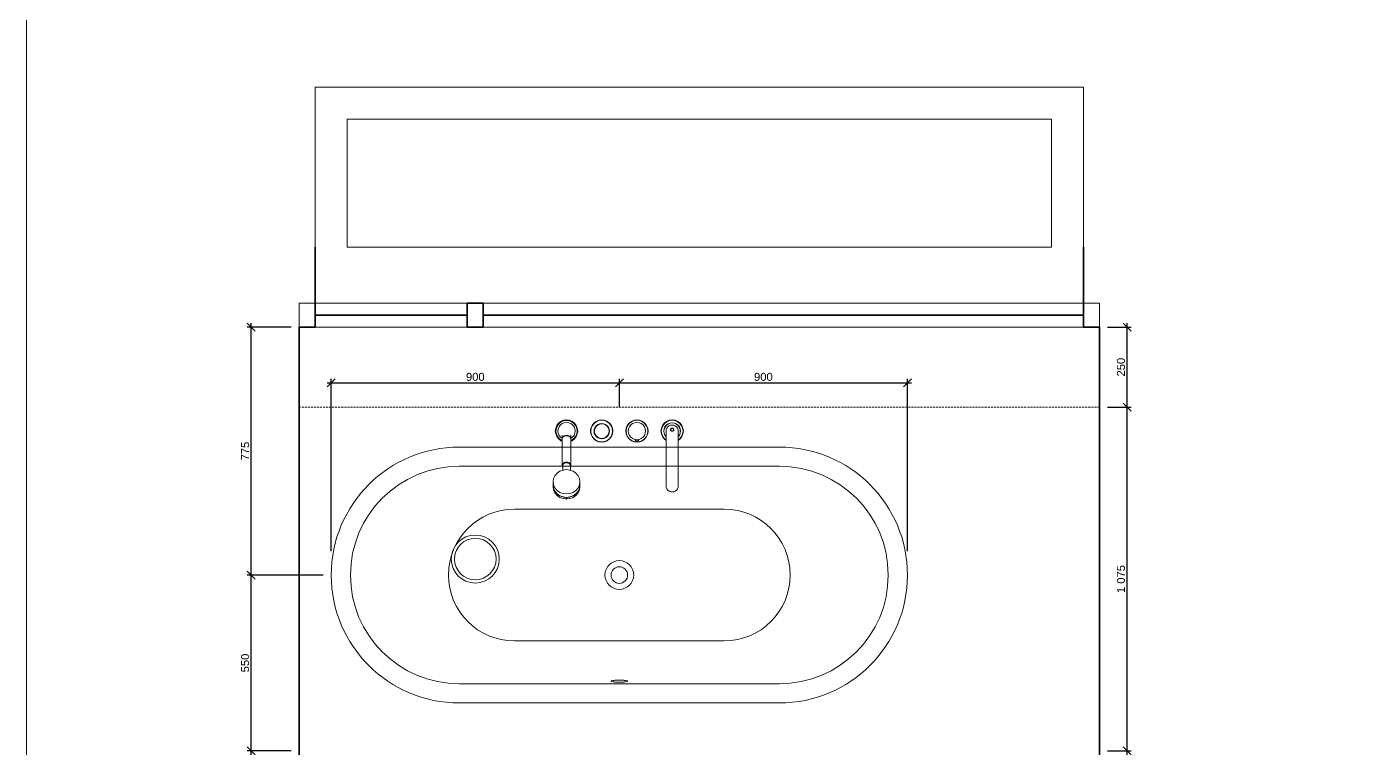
# Model space of a CAD drawing. Header units: millimetres. Extents: x 3767 to 22479, y 1034 to 12216.
# Drawn here: x 12050 to 16195, y 5547 to 7804 of the extents above; entities that cross this region are included whole.
import ezdxf

# ---------------------------------------------------------------- set-up
doc = ezdxf.new("R2010")
doc.units = ezdxf.units.MM
doc.linetypes.add('ČÁRKOVANÁ2', pattern=[9.525, 6.35, -3.175])
for name, color, linetype, lineweight in [('3', 7, 'ČÁRKOVANÁ2', 0), ('dim', 4, 'Continuous', 0), ('elevation', 7, 'Continuous', 13), ('equipments', 137, 'Continuous', 13), ('light', 30, 'Continuous', 0), ('section', 5, 'Continuous', 35), ('windows', 4, 'Continuous', 13)]:
    doc.layers.add(name, color=color, linetype=linetype, lineweight=lineweight)
doc.styles.add('ARIAL', font='arial.ttf')
doc.dimstyles.new('25', dxfattribs={"dimtxt": 25, "dimasz": 25, "dimexe": 12.5, "dimexo": 25, "dimgap": 6.25, "dimtad": 1, "dimdec": 0, "dimdsep": 46, "dimlunit": 6, "dimtxsty": 'ARIAL', "dimblk": 'OBLIQUE', "dimcen": 25, "dimdle": 12.5, "dimclrd": 256, "dimclre": 256, "dimclrt": 2, "dimadec": 0, "dimazin": 0, "dimtfac": 1, "dimtdec": 0, "dimtmove": 0, "dimatfit": 1, "dimldrblk": 'DOTSMALL', "dimfxl": 1, "dimtvp": 1, "dimtolj": 1, "dimtzin": 0, "dimarcsym": 0})

# ---------------------------------------------------------------- blocks, each defined once
blk = doc.blocks.new('light')
at = {"layer": 'light'}
for radius in [75, 65]:
    blk.add_circle((0, 0), radius, dxfattribs=at)
blk = doc.blocks.new('A$C7BE334AF')
at = {"layer": 'equipments', "linetype": 'Continuous'}
for p, q in [((-500.000061, 400.000061), (500, 400.000061)), ((-500.000061, 340.000061), (500, 340.000061)), ((327.799805, 206), (-327.799866, 206)), ((327.799805, -206), (-327.799866, -206)), ((500, -340.00003), (-500.000061, -340.00003)), ((500, -400.00003), (-500.000061, -400.00003))]:
    blk.add_line(p, q, dxfattribs=at)
for points in [[(-26, -331.800812), (-25.191406, -331.007843), (-23.150391, -330.34378), (-20.620117, -329.851593), (-18.143555, -329.507843), (-15.953125, -329.273468), (-14.095703, -329.111359), (-12.541016, -328.996124), (-11.238281, -328.914093), (-10.142578, -328.853546), (-9.209961, -328.808624), (-8.410156, -328.771515), (-7.717773, -328.744171), (-7.113281, -328.722687), (-6.579102, -328.703155), (-6.104492, -328.689484), (-5.679687, -328.677765), (-5.296875, -328.667999), (-4.950195, -328.658234), (-4.632812, -328.652374), (-4.342773, -328.644562), (-4.074219, -328.640655), (-3.826172, -328.634796), (-3.594727, -328.63089), (-2.804687, -328.619171), (-2.166992, -328.611359), (-1.382812, -328.605499), (-0.404297, -328.601593), (0.610352, -328.601593), (1.754883, -328.607452), (2.633789, -328.617218), (3.378906, -328.626984), (4.342773, -328.644562), (4.632813, -328.652374), (4.950195, -328.658234), (5.296875, -328.667999), (5.679688, -328.677765), (6.105469, -328.689484), (6.579102, -328.703155), (7.113281, -328.722687), (7.717773, -328.744171), (8.410156, -328.771515), (9.209961, -328.808624), (10.142578, -328.853546), (11.238281, -328.914093), (12.541016, -328.996124), (14.095703, -329.111359), (15.953125, -329.273468)], [(15.953125, -329.273468), (18.143555, -329.507843), (20.620117, -329.851593), (23.150391, -330.34378), (25.191406, -331.007843), (26, -331.800812), (25.191406, -332.591827), (23.150391, -333.257843), (20.620117, -333.75003), (18.143555, -334.091827), (15.953125, -334.328155), (14.095703, -334.488312), (12.541016, -334.603546), (11.238281, -334.685577), (10.142578, -334.746124), (9.209961, -334.792999), (8.410156, -334.828155), (7.717773, -334.855499), (7.113281, -334.878937), (6.579102, -334.896515), (6.104492, -334.910187), (5.679688, -334.921905), (5.296875, -334.933624), (4.950195, -334.941437), (4.632813, -334.949249), (4.342773, -334.955109), (4.074219, -334.960968), (3.826172, -334.964874), (3.594727, -334.96878), (2.804688, -334.980499), (2.166992, -334.988312), (1.382813, -334.996124), (0.506836, -335.00003), (-0.506836, -335.00003), (-1.626953, -334.994171), (-2.804687, -334.980499), (-3.594727, -334.96878), (-3.826172, -334.964874), (-4.074219, -334.960968), (-4.342773, -334.955109), (-4.632812, -334.949249), (-4.950195, -334.941437), (-5.297852, -334.933624), (-5.679687, -334.921905), (-6.105469, -334.910187), (-6.579102, -334.896515), (-7.113281, -334.878937), (-7.717773, -334.855499)], [(-7.717773, -334.855499), (-8.410156, -334.828155), (-9.209961, -334.792999), (-10.142578, -334.746124), (-11.238281, -334.685577), (-12.541016, -334.603546), (-14.095703, -334.488312), (-15.954102, -334.326202), (-18.143555, -334.091827), (-20.620117, -333.75003), (-23.150391, -333.25589), (-25.191406, -332.591827), (-26, -331.800812)]]:
    blk.add_lwpolyline(points, dxfattribs=at)
for radius in [45.000004, 26.000004]:
    blk.add_circle((0, 0), radius, dxfattribs=at)
for centre, radius, start, end in [((-500.000061, 0), 400.000061, 90, 270), ((500, 0), 400.000061, 270, 90), ((-500.000061, 0), 340.000031, 90, 270), ((500, 0), 340.000031, 270, 90), ((-327.799866, 0), 206.000031, 90, 270), ((327.799805, 0), 206.000031, 270, 90)]:
    blk.add_arc(centre, radius, start, end, dxfattribs=at)
blk = doc.blocks.new('A$C2C0000A4')
at = {"layer": 'equipments'}
for p, q in [((-200, 0), (-198.7, 9)), ((-200, 0), (-198.7, -9)), ((-198.7, 9), (-195.3, 17.4)), ((-198, 0), (-196.8, 8.5)), ((-198, 0), (-196.8, -8.5)), ((-196.8, 8.5), (-193.6, 16.4)), ((-195.3, 17.4), (-189.7, 24.7)), ((-193.6, 16.4), (-188.3, 23.3)), ((-192, 0), (-191, 7)), ((-192, 0), (-191, -7)), ((-191, 7), (-188.4, 13.5)), ((-189.7, 24.7), (-182.4, 30.3)), ((-188.4, 13.5), (-184.1, 19.1)), ((-188.3, 23.3), (-181.4, 28.6)), ((-184.1, 19.1), (-178.5, 23.4)), ((-182.4, 30.3), (-174, 33.7)), ((-181.4, 28.6), (-173.5, 31.8)), ((-178.5, 23.4), (-172, 26)), ((-174, 33.7), (-165, 35)), ((-173.5, 31.8), (-165, 33)), ((-172, 26), (-165, 27)), ((-165, 35), (-156, 33.7)), ((-165, 33), (-156.5, 31.8)), ((-165, 27), (-158, 26)), ((-158, 26), (-151.5, 23.4)), ((-156.5, 31.8), (-148.6, 28.6)), ((-156, 33.7), (-147.6, 30.3)), ((-151.5, 23.4), (-145.9, 19.1)), ((-148.6, 28.6), (-141.7, 23.3)), ((-147.6, 30.3), (-140.3, 24.7)), ((-145.9, 19.1), (-141.6, 13.5)), ((-141.7, 23.3), (-136.4, 16.4)), ((-141.6, 13.5), (-139, 7)), ((-140.3, 24.7), (-134.7, 17.4)), ((-139, 7), (-138, 0)), ((-139, -7), (-138, 0)), ((-136.4, 16.4), (-133.2, 8.5)), ((-134.7, 17.4), (-131.3, 9)), ((-133.2, 8.5), (-132, 0)), ((-133.2, -8.5), (-132, 0)), ((-131.3, 9), (-130, 0)), ((-131.3, -9), (-130, 0)), ((-90, 0), (-88.765, 9.059)), ((-90, 0), (-88.765, -9.059)), ((-88.971, 0), (-87.735, 8.75)), ((-88.971, 0), (-87.735, -8.75)), ((-88.765, 9.059), (-85.265, 17.397)), ((-87.735, 8.75), (-84.441, 16.882)), ((-85.265, 17.397), (-79.706, 24.706)), ((-84.441, 16.882), (-78.985, 23.985)), ((-79.706, 24.706), (-72.397, 30.265)), ((-79, 0), (-78.136, 6.144)), ((-79, 0), (-78.136, -6.144)), ((-78.985, 23.985), (-71.882, 29.441)), ((-78.136, 6.144), (-75.832, 11.904)), ((-78.04, 0), (-77.176, 5.952)), ((-78.04, 0), (-77.176, -5.952)), ((-77.176, 5.952), (-74.968, 11.52)), ((-75.832, 11.904), (-71.896, 16.896)), ((-74.968, 11.52), (-71.224, 16.224)), ((-72.397, 30.265), (-64.059, 33.765)), ((-71.896, 16.896), (-66.904, 20.832)), ((-71.882, 29.441), (-63.75, 32.735)), ((-71.224, 16.224), (-66.52, 19.968)), ((-66.904, 20.832), (-61.144, 23.136)), ((-66.52, 19.968), (-60.952, 22.176)), ((-66.52, 19.968), (-60.952, 22.176)), ((-64.059, 33.765), (-55, 35)), ((-63.75, 32.735), (-55, 33.971)), ((-61.144, 23.136), (-55, 24)), ((-60.952, 22.176), (-55, 23.04)), ((-55, 35), (-45.941, 33.765)), ((-55, 33.971), (-46.25, 32.735)), ((-55, 24), (-48.856, 23.136)), ((-55, 23.04), (-49.048, 22.176)), ((-49.048, 22.176), (-43.48, 19.968)), ((-48.856, 23.136), (-43.096, 20.832)), ((-46.25, 32.735), (-38.118, 29.441)), ((-45.941, 33.765), (-37.603, 30.265)), ((-43.48, 19.968), (-38.776, 16.224)), ((-43.096, 20.832), (-38.104, 16.896)), ((-38.776, 16.224), (-35.032, 11.52)), ((-38.118, 29.441), (-31.015, 23.985)), ((-38.104, 16.896), (-34.168, 11.904)), ((-37.603, 30.265), (-30.294, 24.706)), ((-35.032, 11.52), (-32.824, 5.952)), ((-34.168, 11.904), (-31.864, 6.144)), ((-32.824, 5.952), (-31.96, 0)), ((-32.824, -5.952), (-31.96, 0)), ((-31.864, 6.144), (-31, 0)), ((-31.864, -6.144), (-31, 0)), ((-31.864, -6.144), (-31, 0)), ((-31.015, 23.985), (-25.559, 16.882)), ((-30.294, 24.706), (-24.735, 17.397)), ((-25.559, 16.882), (-22.265, 8.75)), ((-24.735, 17.397), (-21.235, 9.059)), ((-22.265, 8.75), (-21.029, 0)), ((-22.265, -8.75), (-21.029, 0)), ((-21.235, 9.059), (-20, 0)), ((-21.235, -9.059), (-20, 0)), ((20, 0), (21.235, 9.059)), ((20, 0), (21.235, -9.059)), ((21.029, 0), (22.265, 8.75)), ((21.029, 0), (22.265, -8.75)), ((21.235, 9.059), (24.735, 17.397)), ((22.265, 8.75), (25.559, 16.882)), ((24.735, 17.397), (30.294, 24.706)), ((25.559, 16.882), (31.015, 23.985)), ((28, 0), (28.99, 6.93)), ((28, 0), (28.99, 6.93)), ((28, 0), (28.99, -6.93)), ((28, 0), (28.99, -6.93)), ((28.99, 6.93), (31.6, 13.41)), ((30.294, 24.706), (37.603, 30.265)), ((31.015, 23.985), (38.118, 29.441)), ((31.6, 13.41), (35.92, 19.08)), ((35.92, 19.08), (41.59, 23.4)), ((37.603, 30.265), (45.941, 33.765)), ((38.118, 29.441), (46.25, 32.735)), ((41.59, 23.4), (48.07, 26.01)), ((45.941, 33.765), (55, 35)), ((46.25, 32.735), (55, 33.971)), ((48.07, 26.01), (55, 27)), ((55, 35), (64.059, 33.765)), ((55, 33.971), (63.75, 32.735)), ((55, 27), (61.93, 26.01)), ((61.93, 26.01), (68.41, 23.4)), ((63.75, 32.735), (71.882, 29.441)), ((64.059, 33.765), (72.397, 30.265)), ((68.41, 23.4), (74.08, 19.08)), ((71.882, 29.441), (78.985, 23.985)), ((72.397, 30.265), (79.706, 24.706)), ((74.08, 19.08), (78.4, 13.41)), ((78.4, 13.41), (81.01, 6.93)), ((78.985, 23.985), (84.441, 16.882)), ((79.706, 24.706), (85.265, 17.397)), ((81.01, 6.93), (82, 0)), ((81.01, -6.93), (82, 0)), ((81.01, -6.93), (82, 0)), ((84.441, 16.882), (87.735, 8.75)), ((85.265, 17.397), (88.765, 9.059)), ((87.735, 8.75), (88.971, 0)), ((87.735, -8.75), (88.971, 0)), ((88.765, 9.059), (90, 0)), ((88.765, -9.059), (90, 0)), ((130, 0), (131.235, 9.059)), ((130, 0), (131.235, -9.059)), ((131.029, 0), (132.265, 8.75)), ((131.029, 0), (132.265, -8.75)), ((131.235, 9.059), (134.735, 17.397)), ((132.265, 8.75), (135.559, 16.882)), ((134.735, 17.397), (140.294, 24.706)), ((135.559, 16.882), (141.015, 23.985)), ((139.9, 6.7), (139.13732, 0.03361)), ((139.13732, 0.03361), (139.9, -6.7)), ((139.5, 0), (140.4, 6.6)), ((139.5, 0), (140.4, -6.6)), ((139.9, 6.7), (142.5, 12.9)), ((140.294, 24.706), (147.603, 30.265)), ((140.4, 6.6), (142.9, 12.7)), ((141.015, 23.985), (148.118, 29.441)), ((142.5, 12.9), (146.6, 18.4)), ((142.9, 12.7), (146.9, 18.1)), ((146, 0), (146.7, 4.9)), ((146, -0.7), (146, 0)), ((146, 0), (146, -0.7)), ((146.6, 18.4), (152.1, 22.5)), ((148.5, 9.5), (146.7, 4.9)), ((146.9, 18.1), (152.3, 22.1)), ((147.603, 30.265), (155.941, 33.765)), ((148.118, 29.441), (156.25, 32.735)), ((148.5, 9.5), (151.6, 13.4)), ((151.6, 13.4), (155.5, 16.5)), ((152.1, 22.5), (158.3, 25.1)), ((152.3, 22.1), (158.4, 24.6)), ((155.5, 16.5), (160.1, 18.3)), ((155.941, 33.765), (165, 35)), ((156.25, 32.735), (165, 33.971)), ((158.3, 25.1), (165, 26)), ((158.4, 24.6), (165, 25.5)), ((160, 4.362), (160.2, 5.662)), ((160, 4.362), (160.2, 3.062)), ((160.1, 18.3), (165, 19)), ((160.2, 5.662), (160.7, 6.862)), ((160.2, 3.062), (160.7, 1.862)), ((160.5, 4.362), (160.7, 5.562)), ((160.5, 4.362), (160.7, 3.162)), ((160.7, 6.862), (161.5, 7.862)), ((160.7, 6.862), (161.5, 7.862)), ((160.7, 5.562), (161.1, 6.562)), ((160.7, 3.162), (161.1, 2.162)), ((160.7, 1.862), (161.5, 0.862)), ((161.1, 6.562), (161.8, 7.562)), ((161.1, 2.162), (161.8, 1.162)), ((161.5, 7.862), (162.5, 8.662)), ((161.5, 0.862), (162.5, 0.062)), ((161.8, 7.562), (162.8, 8.262)), ((161.8, 1.162), (162.8, 0.462)), ((162.5, 8.662), (163.7, 9.162)), ((162.5, 0.062), (163.7, -0.438)), ((162.8, 8.262), (163.8, 8.662)), ((162.8, 0.462), (163.8, 0.062)), ((163.7, 9.162), (165, 9.362)), ((163.8, 8.662), (165, 8.862)), ((163.8, 0.062), (165, -0.138)), ((165, 35), (174.059, 33.765)), ((165, 33.971), (173.75, 32.735)), ((165, 26), (171.7, 25.1)), ((165, 25.5), (171.6, 24.6)), ((165, 19), (169.9, 18.3)), ((165, 9.362), (166.3, 9.162)), ((165, 8.862), (166.2, 8.662)), ((165, -0.138), (166.2, 0.062)), ((166.2, 8.662), (167.2, 8.262)), ((166.2, 0.062), (167.2, 0.462)), ((166.3, 9.162), (167.5, 8.662)), ((166.3, -0.438), (167.5, 0.062)), ((167.2, 8.262), (168.2, 7.562)), ((167.2, 0.462), (168.2, 1.162)), ((167.5, 8.662), (168.5, 7.862)), ((167.5, 0.062), (168.5, 0.862)), ((168.2, 7.562), (168.9, 6.562)), ((168.2, 1.162), (168.9, 2.162)), ((168.5, 7.862), (169.3, 6.862)), ((168.5, 7.862), (169.3, 6.862)), ((168.5, 0.862), (169.3, 1.862)), ((168.9, 6.562), (169.3, 5.562)), ((168.9, 2.162), (169.3, 3.162)), ((169.3, 6.862), (169.8, 5.662)), ((169.3, 5.562), (169.5, 4.362)), ((169.3, 3.162), (169.5, 4.362)), ((169.3, 1.862), (169.8, 3.062)), ((169.8, 5.662), (170, 4.362)), ((169.8, 3.062), (170, 4.362)), ((169.9, 18.3), (174.5, 16.5)), ((171.6, 24.6), (177.7, 22.1)), ((171.7, 25.1), (177.9, 22.5)), ((173.75, 32.735), (181.882, 29.441)), ((174.059, 33.765), (182.397, 30.265)), ((174.5, 16.5), (178.4, 13.4)), ((177.7, 22.1), (183.1, 18.1)), ((177.9, 22.5), (183.4, 18.4)), ((178.4, 13.4), (181.5, 9.5)), ((181.5, 9.5), (183.3309, 4.04027)), ((181.882, 29.441), (188.985, 23.985)), ((182.397, 30.265), (189.706, 24.706)), ((183.1, 18.1), (187.1, 12.7)), ((183.3309, 4.04027), (184, 0)), ((183.4, 18.4), (187.5, 12.9)), ((184, -0.7), (184, 0)), ((184, 0), (184, -0.7)), ((187.1, 12.7), (189.6, 6.6)), ((187.5, 12.9), (190.1, 6.7)), ((188.985, 23.985), (194.441, 16.882)), ((189.6, 6.6), (190.5, 0)), ((189.6, -6.6), (190.5, 0)), ((189.706, 24.706), (195.265, 17.397)), ((191, 0), (190.1, 6.7)), ((190.1, -6.7), (191, 0)), ((194.441, 16.882), (197.735, 8.75)), ((195.265, 17.397), (198.765, 9.059)), ((197.735, 8.75), (198.971, 0)), ((197.735, -8.75), (198.971, 0)), ((198.765, 9.059), (200, 0)), ((198.765, -9.059), (200, 0)), ((-198.7, -9), (-195.3, -17.4)), ((-196.8, -8.5), (-193.6, -16.4)), ((-195.3, -17.4), (-189.7, -24.7)), ((-193.6, -16.4), (-188.3, -23.3)), ((-191, -7), (-188.4, -13.5)), ((-189.7, -24.7), (-182.4, -30.3)), ((-188.4, -13.5), (-184.1, -19.1)), ((-188.3, -23.3), (-181.4, -28.6)), ((-184.1, -19.1), (-179, -23.01607)), ((-182.4, -30.3), (-179, -31.67619)), ((-181.4, -28.6), (-179, -29.57215)), ((-179, -24.025), (-179, -13.17347)), ((-179, -13.17347), (-179, -24.025)), ((-179, -24.025), (-178.5, -21.268)), ((-179, -25.253), (-178.5, -22.495)), ((-179, -24.025), (-178.88869, -24.639)), ((-179, -107.53), (-179, -25.253)), ((-179, -25.253), (-179, -107.53)), ((-178.5, -21.268), (-177.1, -18.663)), ((-178.5, -22.495), (-177.1, -19.891)), ((-177.1, -18.663), (-174.9, -16.442)), ((-177.1, -19.891), (-174.9, -17.669)), ((-174.9, -16.442), (-172, -14.756)), ((-174.9, -17.669), (-172, -15.984)), ((-172, -14.756), (-168.6, -13.684)), ((-172, -15.984), (-168.6, -14.912)), ((-168.6, -13.684), (-165, -13.301)), ((-168.6, -14.912), (-165, -14.529)), ((-165, -13.301), (-161.4, -13.684)), ((-165, -14.529), (-161.4, -14.912)), ((-161.4, -13.684), (-158, -14.756)), ((-161.4, -14.912), (-158, -15.984)), ((-158, -14.756), (-155.1, -16.442)), ((-158, -15.984), (-155.1, -17.669)), ((-155.1, -16.442), (-152.9, -18.663)), ((-155.1, -17.669), (-152.9, -19.891)), ((-152.9, -18.663), (-151.5, -21.268)), ((-152.9, -19.891), (-151.5, -22.495)), ((-151.5, -21.268), (-151, -24.025)), ((-151.5, -22.495), (-151, -25.253)), ((-151.11131, -24.639), (-151, -24.025)), ((-151, -24.025), (-151, -13.17347)), ((-151, -13.17347), (-151, -24.025)), ((-151, -23.01607), (-145.9, -19.1)), ((-151, -107.53), (-151, -25.253)), ((-151, -25.253), (-151, -107.53)), ((-151, -29.57215), (-148.6, -28.6)), ((-151, -31.67619), (-147.6, -30.3)), ((-148.6, -28.6), (-141.7, -23.3)), ((-147.6, -30.3), (-140.3, -24.7)), ((-145.9, -19.1), (-141.6, -13.5)), ((-141.7, -23.3), (-136.4, -16.4)), ((-141.6, -13.5), (-139, -7)), ((-140.3, -24.7), (-134.7, -17.4)), ((-136.4, -16.4), (-133.2, -8.5)), ((-134.7, -17.4), (-131.3, -9)), ((-88.765, -9.059), (-85.265, -17.397)), ((-87.735, -8.75), (-84.441, -16.882)), ((-85.265, -17.397), (-79.706, -24.706)), ((-84.441, -16.882), (-78.985, -23.985)), ((-79.706, -24.706), (-72.397, -30.265)), ((-78.985, -23.985), (-71.882, -29.441)), ((-78.136, -6.144), (-75.832, -11.904)), ((-77.176, -5.952), (-74.968, -11.52)), ((-75.832, -11.904), (-71.896, -16.896)), ((-74.968, -11.52), (-71.224, -16.224)), ((-72.397, -30.265), (-64.059, -33.765)), ((-71.896, -16.896), (-66.904, -20.832)), ((-71.882, -29.441), (-63.75, -32.735)), ((-71.224, -16.224), (-66.52, -19.968)), ((-66.904, -20.832), (-61.144, -23.136)), ((-66.52, -19.968), (-60.952, -22.176)), ((-64.059, -33.765), (-55, -35)), ((-63.75, -32.735), (-55, -33.971)), ((-61.144, -23.136), (-59.8, -23.328)), ((-60.952, -22.176), (-55, -23.04)), ((-59.8, -23.328), (-59.608, -23.352)), ((-59.608, -23.352), (-55, -24)), ((-55, -23.04), (-49.048, -22.176)), ((-55, -24), (-50.392, -23.352)), ((-55, -33.971), (-46.25, -32.735)), ((-55, -35), (-45.941, -33.765)), ((-50.392, -23.352), (-50.2, -23.328)), ((-50.2, -23.328), (-48.856, -23.136)), ((-49.048, -22.176), (-43.48, -19.968)), ((-48.856, -23.136), (-43.096, -20.832)), ((-46.25, -32.735), (-38.118, -29.441)), ((-45.941, -33.765), (-37.603, -30.265)), ((-43.48, -19.968), (-38.776, -16.224)), ((-43.096, -20.832), (-38.104, -16.896)), ((-38.776, -16.224), (-35.032, -11.52)), ((-38.118, -29.441), (-31.015, -23.985)), ((-38.104, -16.896), (-34.168, -11.904)), ((-37.603, -30.265), (-30.294, -24.706)), ((-35.032, -11.52), (-32.824, -5.952)), ((-34.168, -11.904), (-31.864, -6.144)), ((-31.015, -23.985), (-25.559, -16.882)), ((-30.294, -24.706), (-24.735, -17.397)), ((-25.559, -16.882), (-22.265, -8.75)), ((-24.735, -17.397), (-21.235, -9.059)), ((21.235, -9.059), (24.735, -17.397)), ((22.265, -8.75), (25.559, -16.882)), ((24.735, -17.397), (30.294, -24.706)), ((25.559, -16.882), (31.015, -23.985)), ((28.99, -6.93), (31.6, -13.41)), ((30.294, -24.706), (37.603, -30.265)), ((31.015, -23.985), (38.118, -29.441)), ((31.6, -13.41), (35.92, -19.08)), ((35.92, -19.08), (41.59, -23.4)), ((37.603, -30.265), (45.941, -33.765)), ((38.118, -29.441), (46.25, -32.735)), ((41.59, -23.4), (48.07, -26.01)), ((45.941, -33.765), (55, -35)), ((46.25, -32.735), (55, -33.971)), ((48.07, -26.01), (50, -26.28571)), ((48.07, -26.01), (55, -27)), ((50, -26.28571), (50, -30)), ((50, -30), (50.4, -30)), ((50.4, -30), (51.5, -30)), ((51.5, -30), (53.1, -30)), ((53.1, -30), (55, -30)), ((53.1, -30), (55, -30)), ((55, -27), (61.93, -26.01)), ((55, -30), (56.9, -30)), ((55, -30), (56.9, -30)), ((55, -33.971), (63.75, -32.735)), ((55, -35), (64.059, -33.765)), ((56.9, -30), (58.5, -30)), ((58.5, -30), (59.6, -30)), ((59.6, -30), (60, -30)), ((60, -26.28571), (61.93, -26.01)), ((60, -26.28571), (60, -30)), ((61.93, -26.01), (68.41, -23.4)), ((63.75, -32.735), (71.882, -29.441)), ((64.059, -33.765), (72.397, -30.265)), ((68.41, -23.4), (74.08, -19.08)), ((71.882, -29.441), (78.985, -23.985)), ((72.397, -30.265), (79.706, -24.706)), ((74.08, -19.08), (78.4, -13.41)), ((78.4, -13.41), (81.01, -6.93)), ((78.985, -23.985), (84.441, -16.882)), ((79.706, -24.706), (85.265, -17.397)), ((84.441, -16.882), (87.735, -8.75)), ((85.265, -17.397), (88.765, -9.059)), ((131.235, -9.059), (134.735, -17.397)), ((132.265, -8.75), (135.559, -16.882)), ((134.735, -17.397), (140.294, -24.706)), ((135.559, -16.882), (141.015, -23.985)), ((139.9, -6.7), (142.5, -12.9)), ((140.294, -24.706), (146, -29.04581)), ((140.4, -6.6), (142.9, -12.7)), ((141.015, -23.985), (146, -27.81411)), ((142.5, -12.9), (146, -17.59512)), ((142.9, -12.7), (146, -16.885)), ((146, -2.9), (146, -0.7)), ((146, -0.7), (146, -2.9)), ((146, -2.9), (146, -6.522)), ((146, -6.522), (146, -2.9)), ((146, -11.492), (146, -6.522)), ((146, -6.522), (146, -11.492)), ((146, -17.804), (146, -11.492)), ((146, -11.492), (146, -17.804)), ((146, -25.245), (146, -17.804)), ((146, -17.804), (146, -25.245)), ((146, -33.625), (146, -25.245)), ((146, -25.245), (146, -33.625)), ((146, -43.017), (146, -33.625)), ((146, -33.625), (146, -43.017)), ((163.7, -0.438), (165, -0.638)), ((165, -0.638), (166.3, -0.438)), ((184, -2.9), (184, -0.7)), ((184, -0.7), (184, -2.9)), ((184, -6.522), (184, -2.9)), ((184, -2.9), (184, -6.522)), ((184, -11.492), (184, -6.522)), ((184, -6.522), (184, -11.492)), ((184, -17.804), (184, -11.492)), ((184, -11.492), (184, -17.804)), ((184, -16.885), (187.1, -12.7)), ((184, -17.59512), (187.5, -12.9)), ((184, -25.245), (184, -17.804)), ((184, -17.804), (184, -25.245)), ((184, -27.81411), (188.985, -23.985)), ((184, -29.04581), (189.706, -24.706)), ((184, -33.625), (184, -25.245)), ((184, -25.245), (184, -33.625)), ((184, -43.017), (184, -33.625)), ((184, -33.625), (184, -43.017)), ((187.1, -12.7), (189.6, -6.6)), ((187.5, -12.9), (190.1, -6.7)), ((188.985, -23.985), (194.441, -16.882)), ((189.706, -24.706), (195.265, -17.397)), ((194.441, -16.882), (197.735, -8.75)), ((195.265, -17.397), (198.765, -9.059)), ((146, -53.048), (146, -43.017)), ((146, -43.017), (146, -53.048)), ((146, -63.7), (146, -53.048)), ((146, -53.048), (146, -63.7)), ((146, -74.8), (146, -63.7)), ((146, -63.7), (146, -74.8)), ((146, -74.8), (146, -86)), ((146, -86), (146, -74.8)), ((184, -43.017), (184, -53.048)), ((184, -53.048), (184, -43.017)), ((184, -53.048), (184, -63.7)), ((184, -63.7), (184, -53.048)), ((184, -63.7), (184, -74.8)), ((184, -74.8), (184, -63.7)), ((184, -74.8), (184, -86)), ((184, -86), (184, -74.8)), ((-185.9, -125.5039), (-175.8, -121.788)), ((-179, -107.53), (-178.5, -104.772)), ((-179, -107.53), (-178.5, -110.288)), ((-178.5, -104.772), (-177.1, -102.168)), ((-178.5, -110.288), (-177.1, -112.892)), ((-178, -108.173), (-177.5, -105.568)), ((-178, -108.173), (-177.5, -110.777)), ((-177.5, -105.568), (-176.3, -103.193)), ((-177.5, -110.777), (-177, -111.76658)), ((-177.1, -102.168), (-174.9, -99.946)), ((-177.1, -112.892), (-177, -112.99299)), ((-177, -108.173), (-176.6, -105.798)), ((-177, -122.22949), (-177, -108.173)), ((-177, -108.173), (-177, -122.22949)), ((-176.6, -105.798), (-175.4, -103.576)), ((-176.3, -103.193), (-174.2, -101.125)), ((-175.8, -121.788), (-165, -120.4286)), ((-175.4, -103.576), (-173.5, -101.661)), ((-174.9, -99.946), (-172, -98.261)), ((-174.2, -101.125), (-171.5, -99.516)), ((-173.5, -101.661), (-171, -100.206)), ((-172, -98.261), (-168.6, -97.188)), ((-171.5, -99.516), (-168.4, -98.597)), ((-171, -100.206), (-168.1, -99.287)), ((-168.6, -97.188), (-165, -96.805)), ((-168.4, -98.597), (-165, -98.214)), ((-168.1, -99.287), (-165, -98.98)), ((-165, -96.805), (-161.4, -97.188)), ((-165, -98.214), (-161.6, -98.597)), ((-165, -98.98), (-161.9, -99.287)), ((-165, -120.4286), (-154.2, -121.788)), ((-161.9, -99.287), (-159, -100.206)), ((-161.6, -98.597), (-158.5, -99.516)), ((-161.4, -97.188), (-158, -98.261)), ((-159, -100.206), (-156.5, -101.661)), ((-158.5, -99.516), (-155.8, -101.125)), ((-158, -98.261), (-155.1, -99.946)), ((-156.5, -101.661), (-154.6, -103.576)), ((-155.8, -101.125), (-153.7, -103.193)), ((-155.1, -99.946), (-152.9, -102.168)), ((-154.6, -103.576), (-153.4, -105.798)), ((-154.2, -121.788), (-144.1, -125.5039)), ((-153.7, -103.193), (-152.5, -105.568)), ((-153.4, -105.798), (-153, -108.173)), ((-153, -108.173), (-153, -122.22949)), ((-153, -122.22949), (-153, -108.173)), ((-153, -111.76658), (-152.5, -110.777)), ((-153, -112.99299), (-152.9, -112.892)), ((-152.9, -102.168), (-151.5, -104.772)), ((-152.9, -112.892), (-151.5, -110.288)), ((-152.5, -105.568), (-152, -108.173)), ((-152.5, -110.777), (-152, -108.173)), ((-151.5, -104.772), (-151, -107.53)), ((-151.5, -110.288), (-151, -107.53)), ((146, -97.2), (146, -86)), ((146, -86), (146, -97.2)), ((146, -108.3), (146, -97.2)), ((146, -97.2), (146, -108.3)), ((146, -118.9525), (146, -108.3)), ((146, -108.3), (146, -118.9525)), ((146, -128.9835), (146, -118.9525)), ((146, -118.9525), (146, -128.9835)), ((184, -97.2), (184, -86)), ((184, -86), (184, -97.2)), ((184, -108.3), (184, -97.2)), ((184, -97.2), (184, -108.3)), ((184, -118.9525), (184, -108.3)), ((184, -108.3), (184, -118.9525)), ((184, -128.9835), (184, -118.9525)), ((184, -118.9525), (184, -128.9835)), ((-207, -158.4935), (-205.5, -148.7054)), ((-207, -158.4935), (-207, -169.0589)), ((-207, -158.4935), (-205.5, -168.2816)), ((-207, -169.0589), (-207, -158.4935)), ((-205.5, -148.7054), (-201.4, -139.5517)), ((-205.5, -148.7054), (-201.4, -139.5517)), ((-201.4, -139.5517), (-194.6, -131.6668)), ((-201.4, -139.5517), (-194.6, -131.6668)), ((-194.6, -131.6668), (-185.9, -125.5039)), ((-144.1, -125.5039), (-135.4, -131.6668)), ((-135.4, -131.6668), (-128.6, -139.5517)), ((-128.6, -139.5517), (-124.5, -148.7054)), ((-124.5, -148.7054), (-123, -158.4935)), ((-124.5, -168.2816), (-123, -158.4935)), ((-123, -158.4935), (-123, -169.0589)), ((-123, -169.0589), (-123, -158.4935)), ((146, -128.9835), (146, -138.3754)), ((146, -138.3754), (146, -128.9835)), ((146, -146.7549), (146, -138.3754)), ((146, -138.3754), (146, -146.7549)), ((146, -154.1964), (146, -146.7549)), ((146, -146.7549), (146, -154.1964)), ((146, -160.5084), (146, -154.1964)), ((146, -154.1964), (146, -160.5084)), ((146, -160.5084), (146, -165.4782)), ((146, -165.4782), (146, -160.5084)), ((146, -165.4782), (146, -169.1)), ((146, -169.1), (146, -165.4782)), ((184, -128.9835), (184, -138.3754)), ((184, -138.3754), (184, -128.9835)), ((184, -138.3754), (184, -146.7549)), ((184, -146.7549), (184, -138.3754)), ((184, -154.1964), (184, -146.7549)), ((184, -146.7549), (184, -154.1964)), ((184, -160.5084), (184, -154.1964)), ((184, -154.1964), (184, -160.5084)), ((184, -165.4782), (184, -160.5084)), ((184, -160.5084), (184, -165.4782)), ((184, -169.1), (184, -165.4782)), ((184, -165.4782), (184, -169.1)), ((-207, -169.0589), (-205.5, -178.8471)), ((-207, -169.9042), (-206.93523, -169.48155)), ((-207, -169.9042), (-206.93523, -169.48155)), ((-207, -169.9042), (-207, -174.1304)), ((-207, -169.9042), (-205.5, -179.6923)), ((-207, -174.1304), (-207, -169.9042)), ((-207, -174.1304), (-205.5, -183.9185)), ((-205.5, -168.2816), (-201.4, -177.4353)), ((-205.5, -168.2816), (-201.4, -177.4353)), ((-205.5, -178.8471), (-201.4, -188.0008)), ((-205.5, -178.8471), (-201.4, -188.0008)), ((-205.5, -179.6923), (-201.4, -188.846)), ((-205.5, -179.6923), (-201.4, -188.846)), ((-205.5, -183.9185), (-201.4, -193.0722)), ((-205.5, -183.9185), (-201.4, -193.0722)), ((-201.4, -177.4353), (-194.6, -185.3202)), ((-201.4, -177.4353), (-194.6, -185.3202)), ((-201.4, -188.0008), (-194.6, -195.8857)), ((-201.4, -188.0008), (-194.6, -195.8857)), ((-201.4, -188.846), (-194.6, -196.7309)), ((-201.4, -188.846), (-194.6, -196.7309)), ((-201.4, -193.0722), (-194.6, -200.9571)), ((-201.4, -193.0722), (-194.6, -200.9571)), ((-194.6, -185.3202), (-185.9, -191.4831)), ((-194.6, -195.8857), (-185.9, -202.0486)), ((-194.6, -196.7309), (-185.9, -202.8938)), ((-194.6, -200.9571), (-185.9, -207.11997)), ((-185.9, -191.4831), (-175.8, -195.199)), ((-185.9, -202.0486), (-175.8, -205.76442)), ((-185.9, -202.8938), (-175.8, -206.60965)), ((-185.9, -207.11997), (-175.8, -210.83583)), ((-175.8, -195.199), (-165, -196.5584)), ((-175.8, -205.76442), (-165, -207.12388)), ((-175.8, -206.60965), (-165, -207.96911)), ((-165, -196.5584), (-154.2, -195.199)), ((-165, -207.12388), (-154.2, -205.76442)), ((-165, -207.96911), (-154.2, -206.60965)), ((-154.2, -195.199), (-144.1, -191.4831)), ((-154.2, -205.76442), (-144.1, -202.0486)), ((-154.2, -206.60965), (-144.1, -202.8938)), ((-154.2, -210.83583), (-144.1, -207.11997)), ((-144.1, -191.4831), (-135.4, -185.3202)), ((-144.1, -202.0486), (-135.4, -195.8857)), ((-144.1, -202.8938), (-135.4, -196.7309)), ((-144.1, -207.11997), (-135.4, -200.9571)), ((-135.4, -185.3202), (-128.6, -177.4353)), ((-135.4, -195.8857), (-128.6, -188.0008)), ((-135.4, -196.7309), (-128.6, -188.846)), ((-135.4, -200.9571), (-128.6, -193.0722)), ((-128.6, -177.4353), (-124.5, -168.2816)), ((-128.6, -188.0008), (-124.5, -178.8471)), ((-128.6, -188.846), (-124.5, -179.6923)), ((-128.6, -193.0722), (-124.5, -183.9185)), ((-124.5, -178.8471), (-123, -169.0589)), ((-124.5, -179.6923), (-123, -169.9042)), ((-124.5, -183.9185), (-123, -174.1304)), ((-123.06477, -169.48155), (-123, -169.9042)), ((-123, -169.9042), (-123, -174.1304)), ((-123, -174.1304), (-123, -169.9042)), ((146, -169.1), (146, -171.5827)), ((146, -171.5827), (146, -169.1)), ((146, -171.5827), (146.7, -176.4083)), ((146.7, -176.4083), (148.5, -180.9384)), ((148.5, -180.9384), (151.6, -184.7791)), ((151.6, -184.7791), (155.5, -187.832)), ((155.5, -187.832), (160.1, -189.6047)), ((160.1, -189.6047), (165, -190.2941)), ((165, -190.2941), (169.9, -189.6047)), ((169.9, -189.6047), (174.5, -187.832)), ((174.5, -187.832), (178.4, -184.7791)), ((178.4, -184.7791), (181.5, -180.9384)), ((181.5, -180.9384), (183.3, -176.4083)), ((183.3, -176.4083), (184, -171.5827)), ((184, -169.1), (184, -171.5827)), ((184, -171.5827), (184, -169.1)), ((-175.8, -210.83583), (-166.5, -212.00648)), ((-166.5, -209.78173), (-166.5, -207.7803)), ((-166.5, -207.7803), (-166.5, -209.78173)), ((-166.5, -213.16268), (-166.5, -209.78173)), ((-166.5, -209.78173), (-163.5, -209.78173)), ((-166.5, -209.78173), (-166.5, -213.16268)), ((-166.5, -211.41952), (-166.5, -213.16268)), ((-166.5, -213.16268), (-166.5, -211.41952)), ((-166.5, -213.16268), (-163.5, -213.16268)), ((-163.5, -209.78173), (-163.5, -207.7803)), ((-163.5, -207.7803), (-163.5, -209.78173)), ((-163.5, -213.16268), (-163.5, -209.78173)), ((-163.5, -209.78173), (-163.5, -213.16268)), ((-163.5, -212.00648), (-154.2, -210.83583))]:
    blk.add_line(p, q, dxfattribs=at)
blk = doc.blocks.new('_Oblique')
at = {"color": 0, "linetype": 'ByBlock', "lineweight": -2}
blk.add_line((-0.5, -0.5), (0.5, 0.5), dxfattribs=at)
blk = doc.blocks.new('*D179')
at = {"layer": 'Defpoints', "color": 0, "transparency": 16777216}
for p in [(12751.9, 6089.4), (13001.9, 6089.4), (12901.9, 5539.4)]:
    blk.add_point(p, dxfattribs=at)
at = {"layer": 'dim', "lineweight": -2, "transparency": 16777216}
for p, q in [((12751.9, 5526.9), (12751.9, 6101.9)), ((12976.9, 6089.4), (12739.4, 6089.4)), ((12876.9, 5539.4), (12739.4, 5539.4))]:
    blk.add_line(p, q, dxfattribs=at)
at = {"layer": 'dim', "lineweight": -2, "transparency": 16777216, "xscale": 25, "yscale": 25, "zscale": 25}
for p, rotation in [((12751.9, 6089.4), 90), ((12751.9, 5539.4), 270)]:
    blk.add_blockref('_Oblique', p, dxfattribs=dict(at, rotation=rotation))
at = {"layer": 'dim', "color": 2, "transparency": 16777216, "insert": (12732.9, 5814.4), "char_height": 25, "attachment_point": 5, "rotation": 90, "style": 'ARIAL'}
blk.add_mtext('\\A1;550', dxfattribs=at)
blk = doc.blocks.new('_DotSmall')
at = {"color": 0, "linetype": 'ByBlock', "const_width": 0.5}
blk.add_lwpolyline([(-0.0625, 0, 1), (0.0625, 0, 1)], format="xyb", close=True, dxfattribs=at)
blk = doc.blocks.new('*D180')
at = {"layer": 'Defpoints', "color": 0, "transparency": 16777216}
for p in [(12751.9, 6864.4), (12901.9, 6864.4), (13001.9, 6089.4)]:
    blk.add_point(p, dxfattribs=at)
at = {"layer": 'dim', "lineweight": -2, "transparency": 16777216}
for p, q in [((12876.9, 6864.4), (12739.4, 6864.4)), ((12751.9, 6076.9), (12751.9, 6876.9)), ((12976.9, 6089.4), (12739.4, 6089.4))]:
    blk.add_line(p, q, dxfattribs=at)
at = {"layer": 'dim', "lineweight": -2, "transparency": 16777216, "xscale": 25, "yscale": 25, "zscale": 25}
for p, rotation in [((12751.9, 6864.4), 90), ((12751.9, 6089.4), 270)]:
    blk.add_blockref('_Oblique', p, dxfattribs=dict(at, rotation=rotation))
at = {"layer": 'dim', "color": 2, "transparency": 16777216, "insert": (12733, 6476.9), "char_height": 25, "attachment_point": 5, "rotation": 90, "style": 'ARIAL'}
blk.add_mtext('\\A1;775', dxfattribs=at)
blk = doc.blocks.new('*D181')
at = {"layer": 'Defpoints', "color": 0, "transparency": 16777216}
for p in [(15401.9, 5539.4), (15488, 5539.4), (15256.9, 4939.4)]:
    blk.add_point(p, dxfattribs=at)
at = {"layer": 'dim', "lineweight": -2, "transparency": 16777216}
for p, q in [((15426.9, 5539.4), (15500.5, 5539.4)), ((15488, 4926.9), (15488, 5551.9)), ((15281.9, 4939.4), (15500.5, 4939.4))]:
    blk.add_line(p, q, dxfattribs=at)
at = {"layer": 'dim', "lineweight": -2, "transparency": 16777216, "xscale": 25, "yscale": 25, "zscale": 25}
for p, rotation in [((15488, 5539.4), 90), ((15488, 4939.4), 270)]:
    blk.add_blockref('_Oblique', p, dxfattribs=dict(at, rotation=rotation))
at = {"layer": 'dim', "color": 2, "transparency": 16777216, "insert": (15469, 5239.4), "char_height": 25, "attachment_point": 5, "rotation": 90, "style": 'ARIAL'}
blk.add_mtext('\\A1;600', dxfattribs=at)
blk = doc.blocks.new('*D182')
at = {"layer": 'Defpoints', "color": 0, "transparency": 16777216}
for p in [(15401.9, 6614.4), (15488, 6614.4), (15401.9, 5539.4)]:
    blk.add_point(p, dxfattribs=at)
at = {"layer": 'dim', "lineweight": -2, "transparency": 16777216}
for p, q in [((15426.9, 6614.4), (15500.5, 6614.4)), ((15488, 5526.9), (15488, 6626.9)), ((15426.9, 5539.4), (15500.5, 5539.4))]:
    blk.add_line(p, q, dxfattribs=at)
at = {"layer": 'dim', "lineweight": -2, "transparency": 16777216, "xscale": 25, "yscale": 25, "zscale": 25}
for p, rotation in [((15488, 6614.4), 90), ((15488, 5539.4), 270)]:
    blk.add_blockref('_Oblique', p, dxfattribs=dict(at, rotation=rotation))
at = {"layer": 'dim', "color": 2, "transparency": 16777216, "insert": (15469, 6076.9), "char_height": 25, "attachment_point": 5, "rotation": 90, "style": 'ARIAL'}
blk.add_mtext('\\A1;1\xa0075', dxfattribs=at)
blk = doc.blocks.new('*D183')
at = {"layer": 'Defpoints', "color": 0, "transparency": 16777216}
for p in [(15401.9, 6864.4), (15488, 6864.4), (15401.9, 6614.4)]:
    blk.add_point(p, dxfattribs=at)
at = {"layer": 'dim', "lineweight": -2, "transparency": 16777216}
for p, q in [((15426.9, 6864.4), (15500.5, 6864.4)), ((15488, 6601.9), (15488, 6876.9)), ((15426.9, 6614.4), (15500.5, 6614.4))]:
    blk.add_line(p, q, dxfattribs=at)
at = {"layer": 'dim', "lineweight": -2, "transparency": 16777216, "xscale": 25, "yscale": 25, "zscale": 25}
for p, rotation in [((15488, 6864.4), 90), ((15488, 6614.4), 270)]:
    blk.add_blockref('_Oblique', p, dxfattribs=dict(at, rotation=rotation))
at = {"layer": 'dim', "color": 2, "transparency": 16777216, "insert": (15469, 6739.4), "char_height": 25, "attachment_point": 5, "rotation": 90, "style": 'ARIAL'}
blk.add_mtext('\\A1;250', dxfattribs=at)
blk = doc.blocks.new('*D210')
at = {"layer": 'Defpoints', "color": 0, "transparency": 16777216}
for p in [(13901.9, 6689.8), (13901.9, 6589.4), (13001.9, 6139.4)]:
    blk.add_point(p, dxfattribs=at)
at = {"layer": 'dim', "lineweight": -2, "transparency": 16777216}
for p, q in [((12989.4, 6689.8), (13914.4, 6689.8)), ((13001.9, 6164.4), (13001.9, 6702.3)), ((13901.9, 6614.4), (13901.9, 6702.3))]:
    blk.add_line(p, q, dxfattribs=at)
at = {"layer": 'dim', "lineweight": -2, "transparency": 16777216, "xscale": 25, "yscale": 25, "zscale": 25, "rotation": 180}
blk.add_blockref('_Oblique', (13001.9, 6689.8), dxfattribs=at)
at = {"layer": 'dim', "lineweight": -2, "transparency": 16777216, "xscale": 25, "yscale": 25, "zscale": 25}
blk.add_blockref('_Oblique', (13901.9, 6689.8), dxfattribs=at)
at = {"layer": 'dim', "color": 2, "transparency": 16777216, "insert": (13451.9, 6708.8), "char_height": 25, "attachment_point": 5, "style": 'ARIAL'}
blk.add_mtext('\\A1;900', dxfattribs=at)
blk = doc.blocks.new('*D211')
at = {"layer": 'Defpoints', "color": 0, "transparency": 16777216}
for p in [(14801.9, 6689.8), (13901.9, 6589.4), (14801.9, 6139.4)]:
    blk.add_point(p, dxfattribs=at)
at = {"layer": 'dim', "lineweight": -2, "transparency": 16777216}
for p, q in [((13889.4, 6689.8), (14814.4, 6689.8)), ((13901.9, 6614.4), (13901.9, 6702.3)), ((14801.9, 6164.4), (14801.9, 6702.3))]:
    blk.add_line(p, q, dxfattribs=at)
at = {"layer": 'dim', "lineweight": -2, "transparency": 16777216, "xscale": 25, "yscale": 25, "zscale": 25, "rotation": 180}
blk.add_blockref('_Oblique', (13901.9, 6689.8), dxfattribs=at)
at = {"layer": 'dim', "lineweight": -2, "transparency": 16777216, "xscale": 25, "yscale": 25, "zscale": 25}
blk.add_blockref('_Oblique', (14801.9, 6689.8), dxfattribs=at)
at = {"layer": 'dim', "color": 2, "transparency": 16777216, "insert": (14351.9, 6708.8), "char_height": 25, "attachment_point": 5, "style": 'ARIAL'}
blk.add_mtext('\\A1;900', dxfattribs=at)

msp = doc.modelspace()

# ---------------------------------------------------------------- linework, layer by layer
at = {"layer": '3'}
msp.add_line((15401.9, 6614.4), (12901.9, 6614.4), dxfattribs=at)
at = {"layer": 'dim'}
msp.add_lwpolyline([(12050, 12216.3), (22479.1, 12216.3), (22479.1, 1034.3), (12050, 1034.3)], close=True, dxfattribs=at)
at = {"layer": 'elevation'}
msp.add_line((15251.9, 7114.4), (13051.9, 7114.4), dxfattribs=at)
for points in [[(12951.9, 7114.4), (12951.9, 7614.4), (15351.9, 7614.4), (15351.9, 7114.4)], [(13051.9, 7114.4), (13051.9, 7514.4), (15251.9, 7514.4), (15251.9, 7114.4)]]:
    msp.add_lwpolyline(points, dxfattribs=at)
at = {"layer": 'section', "linetype": 'Continuous'}
for p, q in [((12951.9, 6939.4), (12951.9, 7114.4)), ((15351.9, 6939.4), (15351.9, 7114.4)), ((12951.9, 6864.4), (12951.9, 6939.4)), ((13476.9, 6939.4), (13426.9, 6939.4)), ((13426.9, 6939.4), (13426.9, 6864.4)), ((13476.9, 6864.4), (13476.9, 6939.4)), ((15351.9, 6939.4), (15351.9, 6864.4)), ((13426.9, 6901.9), (12951.9, 6901.9)), ((15351.9, 6901.9), (13476.9, 6901.9)), ((12901.9, 6614.4), (12901.9, 6864.4)), ((12901.9, 6864.4), (12951.9, 6864.4)), ((13426.9, 6864.4), (13476.9, 6864.4)), ((15351.9, 6864.4), (15401.9, 6864.4)), ((15401.9, 3139.4), (15401.9, 6864.4)), ((12901.9, 6614.4), (12901.9, 6614.4))]:
    msp.add_line(p, q, dxfattribs=at)
at = {"layer": 'section'}
msp.add_line((12901.9, 4039.4), (12901.9, 6614.4), dxfattribs=at)
at = {"layer": 'windows'}
for p, q in [((12951.9, 6939.4), (12901.9, 6939.4)), ((12901.9, 6939.4), (12901.9, 6864.4)), ((12951.9, 6939.4), (13426.9, 6939.4)), ((13476.9, 6939.4), (15351.9, 6939.4)), ((15401.9, 6939.4), (15351.9, 6939.4)), ((15401.9, 6864.4), (15401.9, 6939.4)), ((13426.9, 6864.4), (12951.9, 6864.4)), ((15351.9, 6864.4), (13476.9, 6864.4))]:
    msp.add_line(p, q, dxfattribs=at)

# ---------------------------------------------------------------- block references
at = {"layer": 'equipments'}
for name, p in [('A$C2C0000A4', (13901.9, 6539.4)), ('A$C7BE334AF', (13901.9, 6089.4))]:
    msp.add_blockref(name, p, dxfattribs=at)
at = {"layer": 'light'}
msp.add_blockref('light', (13451.9, 6139.4), dxfattribs=at)

# ---------------------------------------------------------------- dimensions: what is measured, and where the dimension line sits
at = {"layer": 'dim'}
for base, p1, p2, picture, middle in [((12751.9, 6864.4), (13001.9, 6089.4), (12901.9, 6864.4), '*D180', (12733, 6476.9)), ((15488, 6864.4), (15401.9, 6614.4), (15401.9, 6864.4), '*D183', (15469, 6739.4)), ((15488, 6614.4), (15401.9, 5539.4), (15401.9, 6614.4), '*D182', (15469, 6076.9))]:
    dim = msp.add_linear_dim(base=base, p1=p1, p2=p2, angle=90, dimstyle='25', override={"dimtmove": 1}, dxfattribs=at)
    dim.commit()
    dim.dimension.update_dxf_attribs({"geometry": picture, "text_midpoint": middle})
dim = msp.add_linear_dim(base=(13901.9, 6689.8), p1=(13001.9, 6139.4), p2=(13901.9, 6589.4), dimstyle='25', dxfattribs=at)
dim.commit()
dim.dimension.update_dxf_attribs({"geometry": '*D210', "text_midpoint": (13451.9, 6708.8)})
dim = msp.add_linear_dim(base=(14801.9, 6689.8), p1=(13901.9, 6589.4), p2=(14801.9, 6139.4), dimstyle='25', override={"dimtmove": 1}, dxfattribs=at)
dim.commit()
dim.dimension.update_dxf_attribs({"geometry": '*D211', "text_midpoint": (14351.9, 6708.8)})
for base, p1, p2, picture, middle in [((12751.9, 6089.4), (12901.9, 5539.4), (13001.9, 6089.4), '*D179', (12732.9, 5814.4)), ((15488, 5539.4), (15256.9, 4939.4), (15401.9, 5539.4), '*D181', (15469, 5239.4))]:
    dim = msp.add_linear_dim(base=base, p1=p1, p2=p2, angle=90, dimstyle='25', dxfattribs=at)
    dim.commit()
    dim.dimension.update_dxf_attribs({"geometry": picture, "text_midpoint": middle})

doc.saveas('drawing.dxf')
